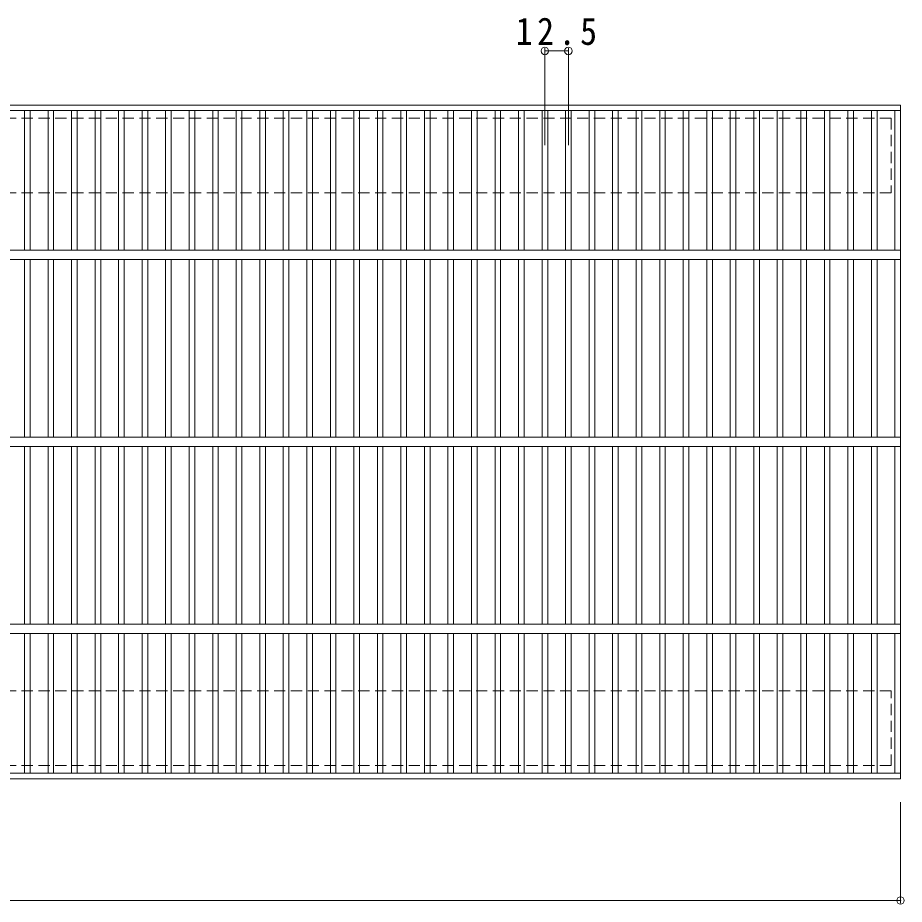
# Model space of a CAD drawing. Units: millimetres, scale not verified. Extents: x -837 to 892, y -689 to 506.
# Drawn here: x -310.2 to 163.9, y -87.2 to 386.6 of the extents above; entities that cross this region are included whole.
import ezdxf

# ---------------------------------------------------------------- set-up
doc = ezdxf.new("R2010")
doc.units = ezdxf.units.MM
doc.header["$LTSCALE"] = 5
doc.header["$PDMODE"] = 32
doc.header["$PDSIZE"] = 4
doc.linetypes.add('DASHED1', pattern=[1.8, 1.2, -0.6])
for name, color, linetype, lineweight in [('1-1_1-1ﾚｲﾔ', 2, 'Continuous', 9), ('1-2_1-2ﾚｲﾔ', 3, 'Continuous', 9), ('1-4_1-4ﾚｲﾔ', 7, 'Continuous', 9)]:
    doc.layers.add(name, color=color, linetype=linetype, lineweight=lineweight)
doc.styles.add('ＭＳ ゴシック', font='')
doc.styles.get('ＭＳ ゴシック').set_extended_font_data('MS Gothic')

msp = doc.modelspace()

# ---------------------------------------------------------------- linework, layer by layer
at = {"layer": '1-1_1-1ﾚｲﾔ', "linetype": 'DASHED1'}
for p, q in [((-830.135, 292.932), (156.865, 292.932)), ((-830.135, 26.932), (156.865, 26.932))]:
    msp.add_line(p, q, dxfattribs=at)
for points in [[(-830.135, 332.932), (156.865, 332.932), (156.865, 292.932)], [(-830.135, -13.068), (156.865, -13.068), (156.865, 26.932)]]:
    msp.add_lwpolyline(points, dxfattribs=at)
at = {"layer": '1-2_1-2ﾚｲﾔ'}
for p, q in [((-835.135, 339.932), (161.865, 339.932)), ((-835.135, 336.933), (161.865, 336.933)), ((-306.593, 336.933), (-306.593, 262.432)), ((-303.593, 336.933), (-303.593, 262.432)), ((-294.012, 336.933), (-294.012, 262.432)), ((-291.012, 336.933), (-291.012, 262.432)), ((-281.432, 336.933), (-281.432, 262.432)), ((-278.432, 336.933), (-278.432, 262.432)), ((-268.852, 336.933), (-268.852, 262.432)), ((-265.852, 336.933), (-265.852, 262.432)), ((-256.271, 336.933), (-256.271, 262.432)), ((-253.271, 336.933), (-253.271, 262.432)), ((-243.691, 336.933), (-243.691, 262.432)), ((-240.691, 336.933), (-240.691, 262.432)), ((-231.111, 336.933), (-231.111, 262.432)), ((-228.111, 336.933), (-228.111, 262.432)), ((-218.53, 336.933), (-218.53, 262.432)), ((-215.53, 336.933), (-215.53, 262.432)), ((-205.95, 336.933), (-205.95, 262.432)), ((-202.95, 336.933), (-202.95, 262.432)), ((-193.37, 336.933), (-193.37, 262.432)), ((-190.37, 336.933), (-190.37, 262.432)), ((-180.789, 336.933), (-180.789, 262.432)), ((-177.789, 336.933), (-177.789, 262.432)), ((-168.209, 336.933), (-168.209, 262.432)), ((-165.209, 336.933), (-165.209, 262.432)), ((-155.629, 336.933), (-155.629, 262.432)), ((-152.629, 336.933), (-152.629, 262.432)), ((-143.048, 336.933), (-143.048, 262.432)), ((-140.048, 336.933), (-140.048, 262.432)), ((-130.468, 336.933), (-130.468, 262.432)), ((-127.468, 336.933), (-127.468, 262.432)), ((-117.888, 336.933), (-117.888, 262.432)), ((-114.888, 336.933), (-114.888, 262.432)), ((-105.307, 336.933), (-105.307, 262.432)), ((-102.307, 336.933), (-102.307, 262.432)), ((-92.727, 336.933), (-92.727, 262.432)), ((-89.727, 336.933), (-89.727, 262.432)), ((-80.147, 336.933), (-80.147, 262.432)), ((-77.147, 336.933), (-77.147, 262.432)), ((-67.566, 336.933), (-67.566, 262.432)), ((-64.566, 336.933), (-64.566, 262.432)), ((-54.986, 336.933), (-54.986, 262.432)), ((-51.986, 336.933), (-51.986, 262.432)), ((-42.406, 336.933), (-42.406, 262.432)), ((-39.406, 336.933), (-39.406, 262.432)), ((-29.825, 336.933), (-29.825, 262.432)), ((-26.825, 336.933), (-26.825, 262.432)), ((-17.245, 336.933), (-17.245, 262.432)), ((-14.245, 336.933), (-14.245, 262.432)), ((-4.665, 336.933), (-4.665, 262.432)), ((-1.665, 336.933), (-1.665, 262.432)), ((7.916, 336.933), (7.916, 262.432)), ((10.916, 336.933), (10.916, 262.432)), ((20.496, 336.933), (20.496, 262.432)), ((23.496, 336.933), (23.496, 262.432)), ((33.076, 336.933), (33.076, 262.432)), ((36.076, 336.933), (36.076, 262.432)), ((45.657, 336.933), (45.657, 262.432)), ((48.657, 336.933), (48.657, 262.432)), ((58.237, 336.933), (58.237, 262.432)), ((61.237, 336.933), (61.237, 262.432)), ((70.817, 336.933), (70.817, 262.432)), ((73.817, 336.933), (73.817, 262.432)), ((83.398, 336.933), (83.398, 262.432)), ((86.398, 336.933), (86.398, 262.432)), ((95.978, 336.933), (95.978, 262.432)), ((98.978, 336.933), (98.978, 262.432)), ((108.558, 336.933), (108.558, 262.432)), ((111.558, 336.933), (111.558, 262.432)), ((121.139, 336.933), (121.139, 262.432)), ((124.139, 336.933), (124.139, 262.432)), ((133.719, 336.933), (133.719, 262.432)), ((136.719, 336.933), (136.719, 262.432)), ((146.299, 336.933), (146.299, 262.432)), ((149.299, 336.933), (149.299, 262.432)), ((158.865, 336.933), (158.865, 262.432)), ((161.865, 339.932), (161.865, -20.068)), ((-835.135, 262.432), (161.865, 262.432)), ((-835.135, 257.433), (161.865, 257.433)), ((-306.593, 257.433), (-306.593, 162.432)), ((-303.593, 257.433), (-303.593, 162.432)), ((-294.012, 257.433), (-294.012, 162.432)), ((-291.012, 257.433), (-291.012, 162.432)), ((-281.432, 257.433), (-281.432, 162.432)), ((-278.432, 257.433), (-278.432, 162.432)), ((-268.852, 257.433), (-268.852, 162.432)), ((-265.852, 257.433), (-265.852, 162.432)), ((-256.271, 257.433), (-256.271, 162.432)), ((-253.271, 257.433), (-253.271, 162.432)), ((-243.691, 257.433), (-243.691, 162.432)), ((-240.691, 257.433), (-240.691, 162.432)), ((-231.111, 257.433), (-231.111, 162.432)), ((-228.111, 257.433), (-228.111, 162.432)), ((-218.53, 257.433), (-218.53, 162.432)), ((-215.53, 257.433), (-215.53, 162.432)), ((-205.95, 257.433), (-205.95, 162.432)), ((-202.95, 257.433), (-202.95, 162.432)), ((-193.37, 257.433), (-193.37, 162.432)), ((-190.37, 257.433), (-190.37, 162.432)), ((-180.789, 257.433), (-180.789, 162.432)), ((-177.789, 257.433), (-177.789, 162.432)), ((-168.209, 257.433), (-168.209, 162.432)), ((-165.209, 257.433), (-165.209, 162.432)), ((-155.629, 257.433), (-155.629, 162.432)), ((-152.629, 257.433), (-152.629, 162.432)), ((-143.048, 257.433), (-143.048, 162.432)), ((-140.048, 257.433), (-140.048, 162.432)), ((-130.468, 257.433), (-130.468, 162.432)), ((-127.468, 257.433), (-127.468, 162.432)), ((-117.888, 257.433), (-117.888, 162.432)), ((-114.888, 257.433), (-114.888, 162.432)), ((-105.307, 257.433), (-105.307, 162.432)), ((-102.307, 257.433), (-102.307, 162.432)), ((-92.727, 257.433), (-92.727, 162.432)), ((-89.727, 257.433), (-89.727, 162.432)), ((-80.147, 257.433), (-80.147, 162.432)), ((-77.147, 257.433), (-77.147, 162.432)), ((-67.566, 257.433), (-67.566, 162.432)), ((-64.566, 257.433), (-64.566, 162.432)), ((-54.986, 257.433), (-54.986, 162.432)), ((-51.986, 257.433), (-51.986, 162.432)), ((-42.406, 257.433), (-42.406, 162.432)), ((-39.406, 257.433), (-39.406, 162.432)), ((-29.825, 257.433), (-29.825, 162.432)), ((-26.825, 257.433), (-26.825, 162.432)), ((-17.245, 257.433), (-17.245, 162.432)), ((-14.245, 257.433), (-14.245, 162.432)), ((-4.665, 257.433), (-4.665, 162.432)), ((-1.665, 257.433), (-1.665, 162.432)), ((7.916, 257.433), (7.916, 162.432)), ((10.916, 257.433), (10.916, 162.432)), ((20.496, 257.433), (20.496, 162.432)), ((23.496, 257.433), (23.496, 162.432)), ((33.076, 257.433), (33.076, 162.432)), ((36.076, 257.433), (36.076, 162.432)), ((45.657, 257.433), (45.657, 162.432)), ((48.657, 257.433), (48.657, 162.432)), ((58.237, 257.433), (58.237, 162.432)), ((61.237, 257.433), (61.237, 162.432)), ((70.817, 257.433), (70.817, 162.432)), ((73.817, 257.433), (73.817, 162.432)), ((83.398, 257.433), (83.398, 162.432)), ((86.398, 257.433), (86.398, 162.432)), ((95.978, 257.433), (95.978, 162.432)), ((98.978, 257.433), (98.978, 162.432)), ((108.558, 257.433), (108.558, 162.432)), ((111.558, 257.433), (111.558, 162.432)), ((121.139, 257.433), (121.139, 162.432)), ((124.139, 257.433), (124.139, 162.432)), ((133.719, 257.433), (133.719, 162.432)), ((136.719, 257.433), (136.719, 162.432)), ((146.299, 257.433), (146.299, 162.432)), ((149.299, 257.433), (149.299, 162.432)), ((158.865, 257.433), (158.865, 162.432)), ((-835.135, 162.432), (161.865, 162.432)), ((-835.135, 157.433), (161.865, 157.433)), ((-306.593, 157.433), (-306.593, 62.432)), ((-303.593, 157.433), (-303.593, 62.432)), ((-294.012, 157.433), (-294.012, 62.432)), ((-291.012, 157.433), (-291.012, 62.432)), ((-281.432, 157.433), (-281.432, 62.432)), ((-278.432, 157.433), (-278.432, 62.432)), ((-268.852, 157.433), (-268.852, 62.432)), ((-265.852, 157.433), (-265.852, 62.432)), ((-256.271, 157.433), (-256.271, 62.432)), ((-253.271, 157.433), (-253.271, 62.432)), ((-243.691, 157.433), (-243.691, 62.432)), ((-240.691, 157.433), (-240.691, 62.432)), ((-231.111, 157.433), (-231.111, 62.432)), ((-228.111, 157.433), (-228.111, 62.432)), ((-218.53, 157.433), (-218.53, 62.432)), ((-215.53, 157.433), (-215.53, 62.432)), ((-205.95, 157.433), (-205.95, 62.432)), ((-202.95, 157.433), (-202.95, 62.432)), ((-193.37, 157.433), (-193.37, 62.432)), ((-190.37, 157.433), (-190.37, 62.432)), ((-180.789, 157.433), (-180.789, 62.432)), ((-177.789, 157.433), (-177.789, 62.432)), ((-168.209, 157.433), (-168.209, 62.432)), ((-165.209, 157.433), (-165.209, 62.432)), ((-155.629, 157.433), (-155.629, 62.432)), ((-152.629, 157.433), (-152.629, 62.432)), ((-143.048, 157.433), (-143.048, 62.432)), ((-140.048, 157.433), (-140.048, 62.432)), ((-130.468, 157.433), (-130.468, 62.432)), ((-127.468, 157.433), (-127.468, 62.432)), ((-117.888, 157.433), (-117.888, 62.432)), ((-114.888, 157.433), (-114.888, 62.432)), ((-105.307, 157.433), (-105.307, 62.432)), ((-102.307, 157.433), (-102.307, 62.432)), ((-92.727, 157.433), (-92.727, 62.432)), ((-89.727, 157.433), (-89.727, 62.432)), ((-80.147, 157.433), (-80.147, 62.432)), ((-77.147, 157.433), (-77.147, 62.432)), ((-67.566, 157.433), (-67.566, 62.432)), ((-64.566, 157.433), (-64.566, 62.432)), ((-54.986, 157.433), (-54.986, 62.432)), ((-51.986, 157.433), (-51.986, 62.432)), ((-42.406, 157.433), (-42.406, 62.432)), ((-39.406, 157.433), (-39.406, 62.432)), ((-29.825, 157.433), (-29.825, 62.432)), ((-26.825, 157.433), (-26.825, 62.432)), ((-17.245, 157.433), (-17.245, 62.432)), ((-14.245, 157.433), (-14.245, 62.432)), ((-4.665, 157.433), (-4.665, 62.432)), ((-1.665, 157.433), (-1.665, 62.432)), ((7.916, 157.433), (7.916, 62.432)), ((10.916, 157.433), (10.916, 62.432)), ((20.496, 157.433), (20.496, 62.432)), ((23.496, 157.433), (23.496, 62.432)), ((33.076, 157.433), (33.076, 62.432)), ((36.076, 157.433), (36.076, 62.432)), ((45.657, 157.433), (45.657, 62.432)), ((48.657, 157.433), (48.657, 62.432)), ((58.237, 157.433), (58.237, 62.432)), ((61.237, 157.433), (61.237, 62.432)), ((70.817, 157.433), (70.817, 62.432)), ((73.817, 157.433), (73.817, 62.432)), ((83.398, 157.433), (83.398, 62.432)), ((86.398, 157.433), (86.398, 62.432)), ((95.978, 157.433), (95.978, 62.432)), ((98.978, 157.433), (98.978, 62.432)), ((108.558, 157.433), (108.558, 62.432)), ((111.558, 157.433), (111.558, 62.432)), ((121.139, 157.433), (121.139, 62.432)), ((124.139, 157.433), (124.139, 62.432)), ((133.719, 157.433), (133.719, 62.432)), ((136.719, 157.433), (136.719, 62.432)), ((146.299, 157.433), (146.299, 62.432)), ((149.299, 157.433), (149.299, 62.432)), ((158.865, 157.433), (158.865, 62.432)), ((-835.135, 62.432), (161.865, 62.432)), ((-835.135, 57.433), (161.865, 57.433)), ((-306.593, 57.433), (-306.593, -17.067)), ((-303.593, 57.433), (-303.593, -17.067)), ((-294.012, 57.433), (-294.012, -17.067)), ((-291.012, 57.433), (-291.012, -17.067)), ((-281.432, 57.433), (-281.432, -17.067)), ((-278.432, 57.433), (-278.432, -17.067)), ((-268.852, 57.433), (-268.852, -17.067)), ((-265.852, 57.433), (-265.852, -17.067)), ((-256.271, 57.433), (-256.271, -17.067)), ((-253.271, 57.433), (-253.271, -17.067)), ((-243.691, 57.433), (-243.691, -17.067)), ((-240.691, 57.433), (-240.691, -17.067)), ((-231.111, 57.433), (-231.111, -17.067)), ((-228.111, 57.433), (-228.111, -17.067)), ((-218.53, 57.433), (-218.53, -17.067)), ((-215.53, 57.433), (-215.53, -17.067)), ((-205.95, 57.433), (-205.95, -17.067)), ((-202.95, 57.433), (-202.95, -17.067)), ((-193.37, 57.433), (-193.37, -17.067)), ((-190.37, 57.433), (-190.37, -17.067)), ((-180.789, 57.433), (-180.789, -17.067)), ((-177.789, 57.433), (-177.789, -17.067)), ((-168.209, 57.433), (-168.209, -17.067)), ((-165.209, 57.433), (-165.209, -17.067)), ((-155.629, 57.433), (-155.629, -17.067)), ((-152.629, 57.433), (-152.629, -17.067)), ((-143.048, 57.433), (-143.048, -17.067)), ((-140.048, 57.433), (-140.048, -17.067)), ((-130.468, 57.433), (-130.468, -17.067)), ((-127.468, 57.433), (-127.468, -17.067)), ((-117.888, 57.433), (-117.888, -17.067)), ((-114.888, 57.433), (-114.888, -17.067)), ((-105.307, 57.433), (-105.307, -17.067)), ((-102.307, 57.433), (-102.307, -17.067)), ((-92.727, 57.433), (-92.727, -17.067)), ((-89.727, 57.433), (-89.727, -17.067)), ((-80.147, 57.433), (-80.147, -17.067)), ((-77.147, 57.433), (-77.147, -17.067)), ((-67.566, 57.433), (-67.566, -17.067)), ((-64.566, 57.433), (-64.566, -17.067)), ((-54.986, 57.433), (-54.986, -17.067)), ((-51.986, 57.433), (-51.986, -17.067)), ((-42.406, 57.433), (-42.406, -17.067)), ((-39.406, 57.433), (-39.406, -17.067)), ((-29.825, 57.433), (-29.825, -17.067)), ((-26.825, 57.433), (-26.825, -17.067)), ((-17.245, 57.433), (-17.245, -17.067)), ((-14.245, 57.433), (-14.245, -17.067)), ((-4.665, 57.433), (-4.665, -17.067)), ((-1.665, 57.433), (-1.665, -17.067)), ((7.916, 57.433), (7.916, -17.067)), ((10.916, 57.433), (10.916, -17.067)), ((20.496, 57.433), (20.496, -17.067)), ((23.496, 57.433), (23.496, -17.067)), ((33.076, 57.433), (33.076, -17.067)), ((36.076, 57.433), (36.076, -17.067)), ((45.657, 57.433), (45.657, -17.067)), ((48.657, 57.433), (48.657, -17.067)), ((58.237, 57.433), (58.237, -17.067)), ((61.237, 57.433), (61.237, -17.067)), ((70.817, 57.433), (70.817, -17.067)), ((73.817, 57.433), (73.817, -17.067)), ((83.398, 57.433), (83.398, -17.067)), ((86.398, 57.433), (86.398, -17.067)), ((95.978, 57.433), (95.978, -17.067)), ((98.978, 57.433), (98.978, -17.067)), ((108.558, 57.433), (108.558, -17.067)), ((111.558, 57.433), (111.558, -17.067)), ((121.139, 57.433), (121.139, -17.067)), ((124.139, 57.433), (124.139, -17.067)), ((133.719, 57.433), (133.719, -17.067)), ((136.719, 57.433), (136.719, -17.067)), ((146.299, 57.433), (146.299, -17.067)), ((149.299, 57.433), (149.299, -17.067)), ((158.865, 57.433), (158.865, -17.067)), ((161.865, -17.067), (-835.135, -17.067)), ((161.865, -20.068), (-835.135, -20.068))]:
    msp.add_line(p, q, dxfattribs=at)
at = {"layer": '1-4_1-4ﾚｲﾔ'}
for p, q in [((-28.325, 318.484), (-28.325, 370.332)), ((-15.745, 318.484), (-15.745, 370.332)), ((-28.325, 368.832), (-15.745, 368.832)), ((161.865, -32.567), (161.865, -86.678)), ((-835.135, -85.178), (161.865, -85.178))]:
    msp.add_line(p, q, dxfattribs=at)
for p in [(-28.325, 368.832), (-15.745, 368.832), (161.865, -85.178)]:
    msp.add_point(p, dxfattribs=at)

# ---------------------------------------------------------------- texts
at = {"layer": '1-4_1-4ﾚｲﾔ', "color": 2, "insert": (-43.91, 371.832), "char_height": 14.66, "attachment_point": 7, "style": 'ＭＳ ゴシック'}
msp.add_mtext('\\T1.28;\\W0.9;12.5', dxfattribs=at)

doc.saveas('drawing.dxf')
